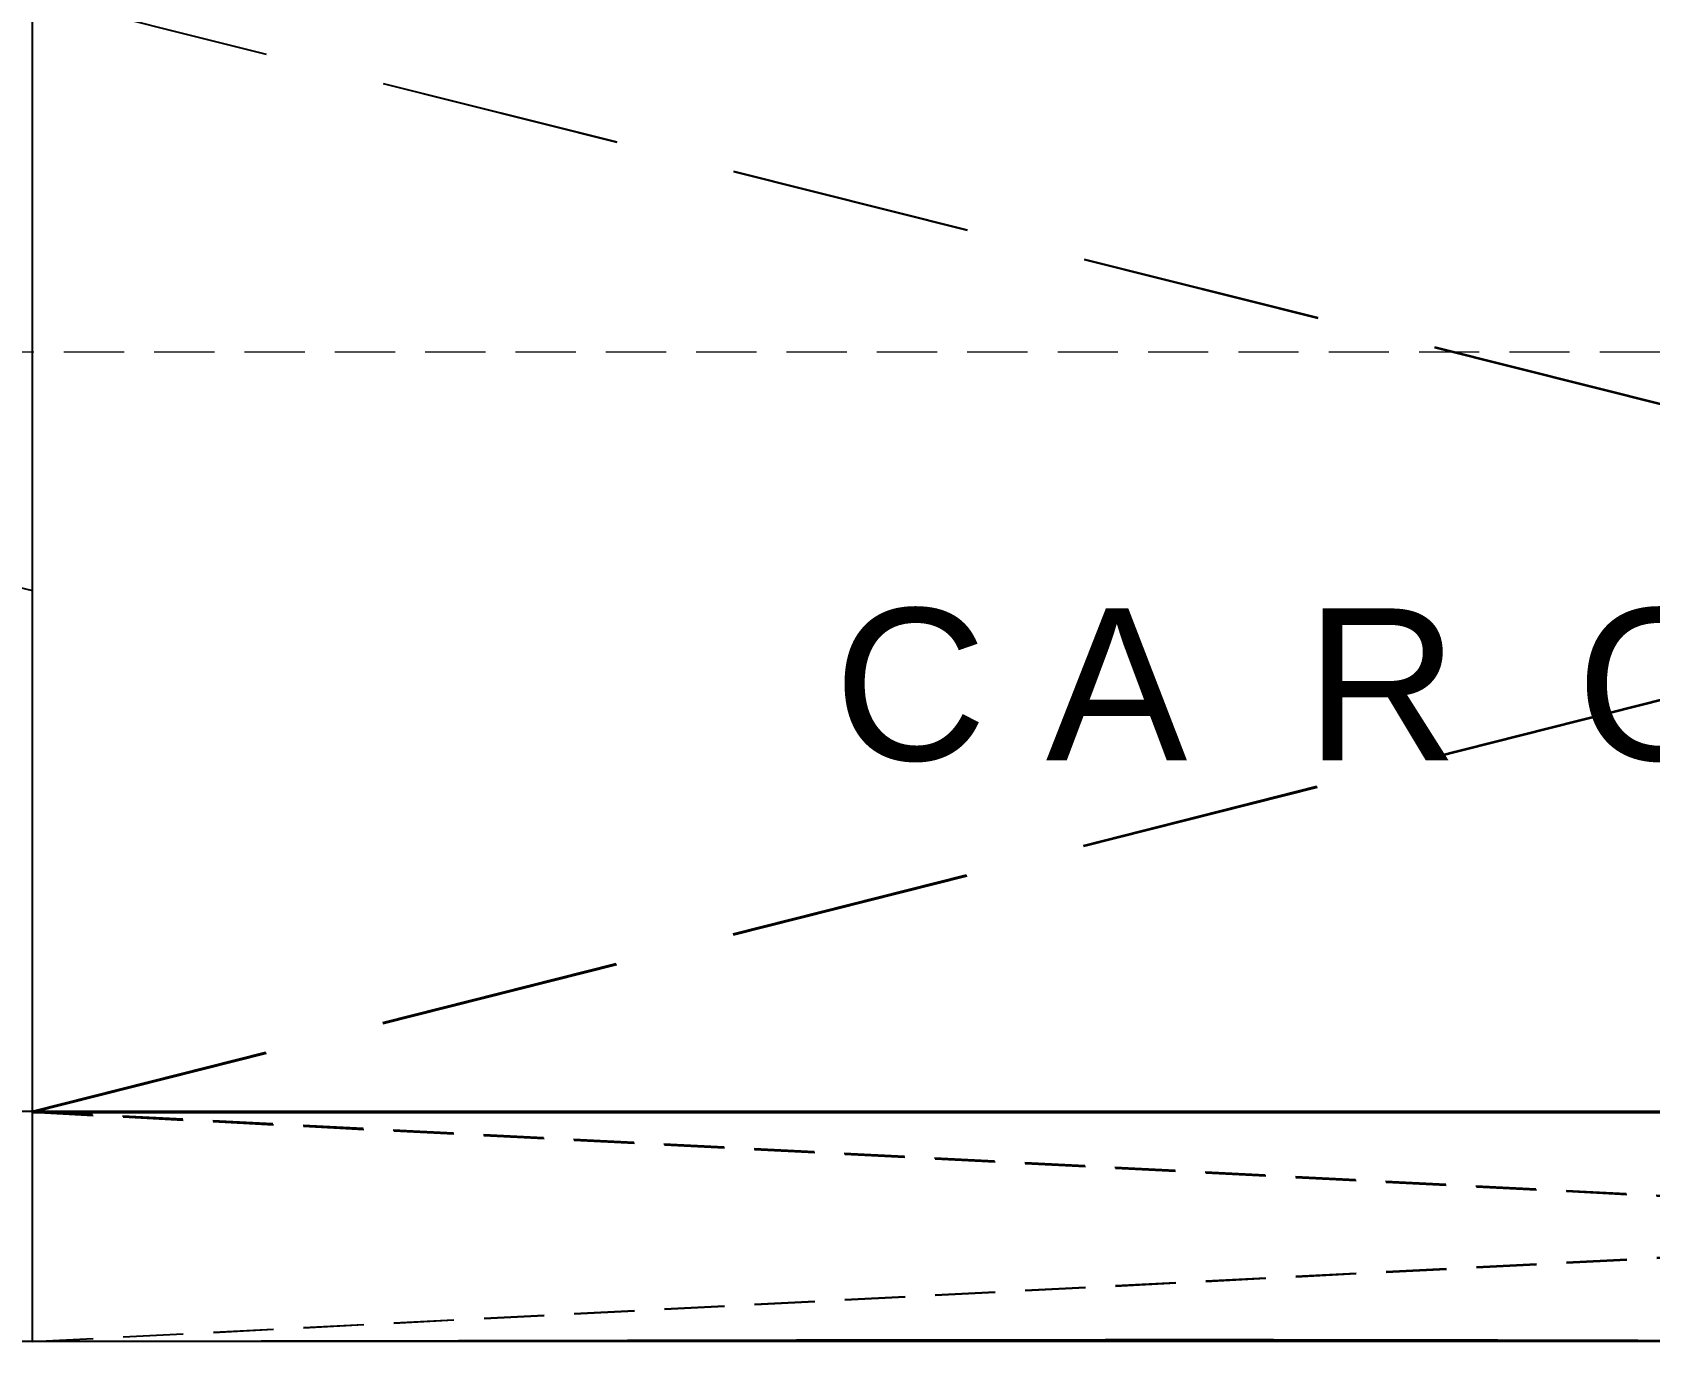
# Model space of a CAD drawing. Header units: inches. Extents: x 11 to 128, y 20 to 108.
# Drawn here: x 33.3 to 40.01, y 80.91 to 86.34 of the extents above; entities that cross this region are included whole.
import ezdxf

# ---------------------------------------------------------------- set-up
doc = ezdxf.new("R2010")
doc.units = ezdxf.units.IN
doc.header["$MEASUREMENT"] = 0
for name, pattern in [('DASHED2', [0.375, 0.25, -0.125]), ('DASHEDX2', [1.5, 1, -0.5]), ('HIDDEN', [0.375, 0.25, -0.125]), ('HIDDEN2', [0.1875, 0.125, -0.0625])]:
    doc.linetypes.add(name, pattern=pattern)
for name, color, linetype in [('bulkhead', 1, 'Continuous'), ('Layer1', 255, 'Continuous'), ('Text', 255, 'Continuous'), ('wl 2', 3, 'Continuous')]:
    doc.layers.add(name, color=color, linetype=linetype)
doc.layers.add('Hide', color=255, linetype='Continuous', lineweight=13, plot=False)
doc.styles.get("Standard").update_dxf_attribs({"font": 'arial.ttf'})

msp = doc.modelspace()

# ---------------------------------------------------------------- linework, layer by layer
for p, q in [((33.2977, 81.8634), (88.726, 81.8634)), ((33.2978, 81.8574), (88.7325, 81.8586))]:
    msp.add_line(p, q)
at = {"linetype": 'ByBlock'}
msp.add_line((51.7756, 80.9072), (18.8053, 80.9072), dxfattribs=at)
msp.add_line((51.7756, 80.9072), (18.8053, 80.9072), dxfattribs=at)
msp.add_lwpolyline([(32.0834, 84.3135), (33.2982, 84.024)])
msp.add_open_spline([(18.8053, 84.6769), (20.0288, 84.1572), (22, 83.2806), (26.1359, 81.6811), (29.8667, 80.9072), (34.9249, 80.9072), (38.6448, 80.9225), (41.1241, 80.9071)], degree=3, knots=[0, 0, 0, 0, 3.550687, 7.088547, 10.454406, 13.763203, 20.376363, 20.376363, 20.376363, 20.376363])
msp.add_open_spline([(18.8053, 84.6769), (20.0288, 84.1572), (22, 83.2806), (26.1359, 81.6811), (29.8667, 80.9072), (34.9249, 80.9072), (38.6448, 80.9225), (41.1241, 80.9071)], degree=3, knots=[0, 0, 0, 0, 3.550687, 7.088547, 10.454406, 13.763203, 20.376363, 20.376363, 20.376363, 20.376363])
at = {"linetype": 'HIDDEN2'}
msp.add_open_spline([(28.9696, 82.1062), (29.2842, 82.058), (30.7075, 81.8771), (32.1646, 81.8632), (33.2978, 81.8634)], degree=3, knots=[9.608878, 9.608878, 9.608878, 9.608878, 10.454406, 13.444137, 13.444137, 13.444137, 13.444137], dxfattribs=at)
at = {"layer": 'bulkhead'}
msp.add_line((33.2977, 80.9072), (33.2986, 86.4925), dxfattribs=at)
msp.add_line((33.2977, 80.9072), (33.2986, 86.4925), dxfattribs=at)
at = {"layer": 'Hide', "linetype": 'DASHED2'}
msp.add_line((18.8039, 85.0131), (93.2244, 85.015), dxfattribs=at)
at = {"layer": 'Hide', "linetype": 'HIDDEN'}
msp.add_line((18.8039, 85.0131), (93.2244, 85.015), dxfattribs=at)
at = {"layer": 'Layer1', "linetype": 'DASHED2'}
for p, q in [((33.2977, 81.8634), (51.7755, 80.9073)), ((33.2999, 81.8586), (51.7755, 80.9073)), ((33.3001, 80.9072), (51.7744, 81.8634)), ((33.3001, 80.9072), (51.7755, 81.8557))]:
    msp.add_line(p, q, dxfattribs=at)
at = {"layer": 'wl 2', "linetype": 'DASHEDX2'}
for p, q in [((33.2977, 81.8634), (51.7693, 86.5321)), ((33.2986, 86.4925), (51.7755, 81.8557)), ((33.2986, 86.4925), (51.7744, 81.8634)), ((33.2999, 81.8586), (51.7693, 86.5321))]:
    msp.add_line(p, q, dxfattribs=at)

# ---------------------------------------------------------------- texts
at = {"layer": 'Text'}
msp.add_text('C A  R  G O            H  O  L  D - 03', height=0.630264, dxfattribs=at).set_placement((36.6246, 83.3191))
msp.add_text('C A  R  G O            H  O  L  D - 03', height=0.630264, dxfattribs=at).set_placement((36.6246, 83.3191))

doc.saveas('drawing.dxf')
